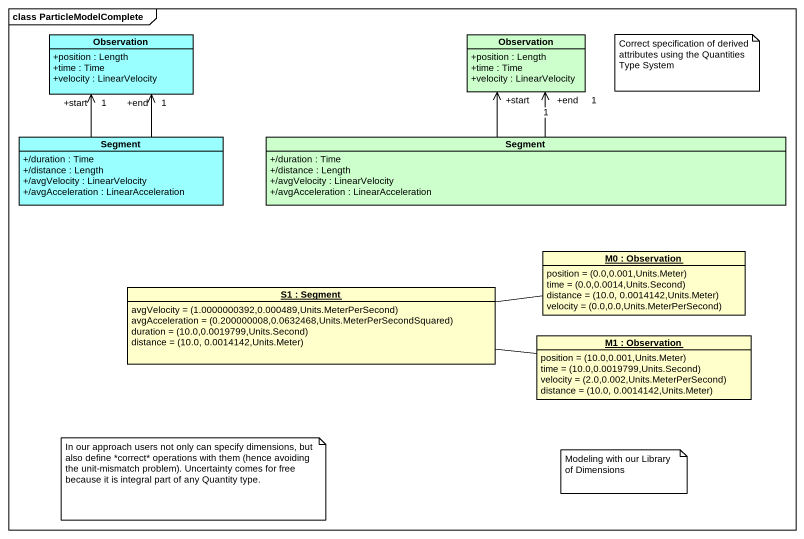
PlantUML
@startuml
mainframe class ParticleModelComplete
hide circle
hide empty members
skinparam classAttributeIconSize 0
class Observation #99FFFF {
  +position : Length
  +time : Time
  +velocity : LinearVelocity
}
class "Observation" as Observation_2 #CCFFCC {
  +position : Length
  +time : Time
  +velocity : LinearVelocity
}
class Segment #99FFFF {
  +/duration : Time
  +/distance : Length
  +/avgVelocity : LinearVelocity
  +/avgAcceleration : LinearAcceleration
}
class "Segment" as Segment_2 #CCFFCC {
  +/duration : Time
  +/distance : Length
  +/avgVelocity : LinearVelocity
  +/avgAcceleration : LinearAcceleration
}
object "M0 : Observation" as M0 #FFFFCC {
  position = (0.0,0.001,Units.Meter)
  time = (0.0,0.0014,Units.Second)
  distance = (10.0, 0.0014142,Units.Meter)
  velocity = (0.0,0.0,Units.MeterPerSecond)
}
object "S1 : Segment" as S1 #FFFFCC {
  avgVelocity = (1.0000000392,0.000489,Units.MeterPerSecond)
  avgAcceleration = (0.200000008,0.0632468,Units.MeterPerSecondSquared)
  duration = (10.0,0.0019799,Units.Second)
  distance = (10.0, 0.0014142,Units.Meter)
}
object "M1 : Observation" as M1 #FFFFCC {
  position = (10.0,0.001,Units.Meter)
  time = (10.0,0.0019799,Units.Second)
  velocity = (2.0,0.002,Units.MeterPerSecond)
  distance = (10.0, 0.0014142,Units.Meter)
}
Segment -up-> "+end\n1" Observation
Segment -up-> "+start\n1" Observation
Segment_2 -up-> "+start\n1" Observation_2
Segment_2 -up-> "+end\n1" Observation_2
S1 -right- M0
S1 -right- M1
note as N1
  Correct specification of derived attributes using the Quantities Type System
end note
note as N2
  In our approach users not only can specify dimensions, but also define *correct* operations with them (hence avoiding the unit-mismatch problem). Uncertainty comes for free because it is integral part of any Quantity type.
end note
note as N3
  Modeling with our Library of Dimensions
end note
@enduml
